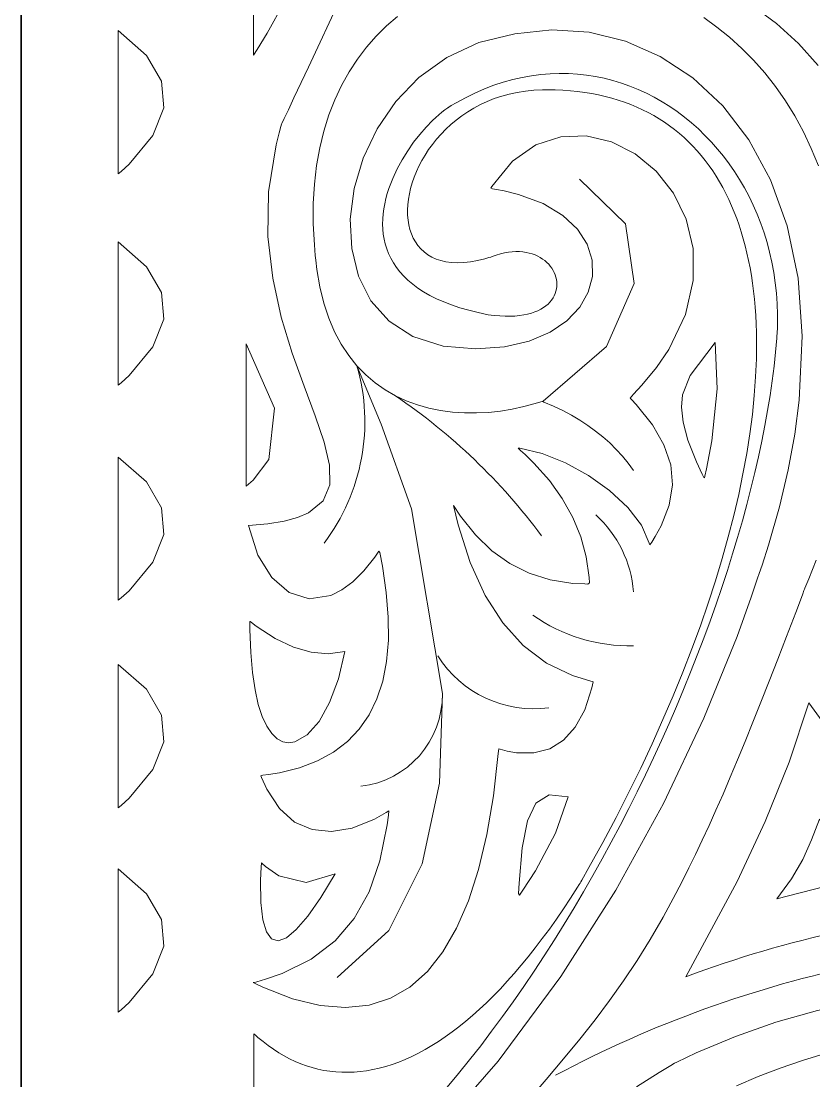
# Model space of a CAD drawing. Header units: inches. Extents: x 249 to 1192, y -18 to 440.
# Drawn here: x 613.9082 to 614.2518, y 260.804 to 261.2632 of the extents above; entities that cross this region are included whole.
import ezdxf

# ---------------------------------------------------------------- set-up
doc = ezdxf.new("R2010")
doc.units = ezdxf.units.IN
doc.header["$MEASUREMENT"] = 0
doc.layers.add('KACA', color=141, linetype='Continuous', lineweight=30)
doc.layers.add('KOLOM', color=5, linetype='Continuous')

# ---------------------------------------------------------------- blocks, each defined once
blk = doc.blocks.new('GORGA')
blk.add_lwpolyline([(366.59218, 151.19092), (367.59218, 151.19092), (367.59218, 149.19092), (366.59218, 149.19092)], close=True)
blk.add_lwpolyline([(366.59218, 151.19092), (367.59218, 151.19092), (367.59218, 149.19092), (366.59218, 149.19092)], close=True)
at = {"lineweight": 9}
for points in [[(367.32551, 149.85438), (367.31565, 149.86066), (367.31059, 149.86373), (367.30896, 149.86465), (367.30793, 149.86517), (367.29964, 149.86914), (367.28262, 149.87631), (367.26507, 149.88245), (367.24707, 149.88755), (367.22868, 149.8916), (367.20998, 149.8946), (367.19102, 149.89655), (367.17188, 149.89743), (367.15264, 149.89725), (367.13335, 149.89599), (367.11408, 149.89365), (367.09491, 149.89023), (367.07591, 149.88572), (367.05714, 149.88011), (367.03867, 149.87339), (367.02057, 149.86557), (367.00291, 149.85664)], [(367.32551, 149.85438), (367.31565, 149.86066), (367.31059, 149.86373), (367.30896, 149.86465), (367.30793, 149.86517), (367.29964, 149.86914), (367.28262, 149.87631), (367.26507, 149.88245), (367.24707, 149.88755), (367.22868, 149.8916), (367.20998, 149.8946), (367.19102, 149.89655), (367.17188, 149.89743), (367.15264, 149.89725), (367.13335, 149.89599), (367.11408, 149.89365), (367.09491, 149.89023), (367.07591, 149.88572), (367.05714, 149.88011), (367.03867, 149.87339), (367.02057, 149.86557), (367.00291, 149.85664)], [(367.24673, 150.29707), (367.25523, 150.30663), (367.26474, 150.31522), (367.27526, 150.32285)], [(367.45358, 150.32649), (367.46769, 150.29638), (367.47394, 150.28305), (367.47637, 150.27786), (367.47815, 150.27406), (367.47915, 150.27193), (367.47931, 150.27158), (367.47962, 150.27056), (367.48038, 150.2679), (367.48173, 150.26263), (367.48497, 150.24224), (367.48522, 150.22297), (367.48316, 150.20487), (367.47942, 150.188), (367.47467, 150.1724), (367.46955, 150.15813), (367.46472, 150.14524), (367.46082, 150.13377), (367.45852, 150.12377), (367.45846, 150.1153), (367.46129, 150.10841), (367.46766, 150.10314), (367.47239, 150.10113), (367.47824, 150.09955), (367.48531, 150.0984), (367.49367, 150.09768), (367.48958, 150.08488), (367.48356, 150.07509), (367.47602, 150.06867), (367.46737, 150.06598), (367.45803, 150.0674), (367.45322, 150.06977), (367.44839, 150.0733), (367.4436, 150.07804), (367.43888, 150.08404), (367.43772, 150.08574), (367.43715, 150.08662), (367.43673, 150.08602), (367.43559, 150.08005), (367.43391, 150.06863), (367.43305, 150.05795), (367.43302, 150.04799), (367.43383, 150.03877), (367.43549, 150.0303), (367.43801, 150.02259), (367.44138, 150.01565), (367.44563, 150.00948), (367.45077, 150.0041), (367.45679, 149.99951), (367.46371, 149.99572), (367.47154, 149.99273), (367.48028, 149.99057), (367.485, 149.9898), (367.48744, 149.98949), (367.48832, 149.98922), (367.48806, 149.98853), (367.48575, 149.98338), (367.48025, 149.97501), (367.47365, 149.9692), (367.4661, 149.96589), (367.45772, 149.96504), (367.44865, 149.96658), (367.43902, 149.97047), (367.43403, 149.97329), (367.43277, 149.97408), (367.43293, 149.97213), (367.43351, 149.96792), (367.4367, 149.95238), (367.4414, 149.9389), (367.4478, 149.92736), (367.45609, 149.9177), (367.46644, 149.9098), (367.47906, 149.90358), (367.48627, 149.90108), (367.49011, 149.89997), (367.4911, 149.8997), (367.49159, 149.89958), (367.4908, 149.89917), (367.48743, 149.8976), (367.47456, 149.89261), (367.4626, 149.88968), (367.45155, 149.88877), (367.4414, 149.88983), (367.43212, 149.89282), (367.4237, 149.89769), (367.41612, 149.9044), (367.40937, 149.91289), (367.40344, 149.92313), (367.39829, 149.93506), (367.39393, 149.94864), (367.39033, 149.96383), (367.38748, 149.98057), (367.38537, 149.99883), (367.38512, 150.00096), (367.38459, 150.0008), (367.38355, 150.00049), (367.38148, 149.99995), (367.37747, 149.99923), (367.36992, 149.99917), (367.3631, 150.00098), (367.3571, 150.00468), (367.35201, 150.01029), (367.34791, 150.01782), (367.34488, 150.0273), (367.34431, 150.02997), (367.3472, 150.03085), (367.35328, 150.03271), (367.36454, 150.03809), (367.3746, 150.04567), (367.38346, 150.05545), (367.3911, 150.06742), (367.39755, 150.0816), (367.40279, 150.09797), (367.40475, 150.10639), (367.40177, 150.10179), (367.39532, 150.0936), (367.3882, 150.08673), (367.38041, 150.0812), (367.37195, 150.07701), (367.36282, 150.07414), (367.35301, 150.07262), (367.34786, 150.07235), (367.34654, 150.07234), (367.34588, 150.07289), (367.34602, 150.07517), (367.34729, 150.08413), (367.34964, 150.09281), (367.35308, 150.10122), (367.35762, 150.10934), (367.36324, 150.11719), (367.36996, 150.12476), (367.37372, 150.12845), (367.37571, 150.13026), (367.37673, 150.13116), (367.37604, 150.13124), (367.3664, 150.12894), (367.35629, 150.12489), (367.34633, 150.11941), (367.33711, 150.11285), (367.32924, 150.10554), (367.32332, 150.09784), (367.31995, 150.09007), (367.31968, 150.08933), (367.31887, 150.09051), (367.31737, 150.09287), (367.31478, 150.09752), (367.31124, 150.10655), (367.30988, 150.11535), (367.31066, 150.124), (367.31356, 150.1326), (367.31855, 150.14126), (367.3256, 150.15007), (367.32769, 150.15231), (367.32823, 150.15288), (367.32675, 150.15456), (367.32311, 150.15844), (367.31673, 150.1662), (367.31149, 150.17394), (367.30422, 150.18919), (367.30084, 150.20389), (367.30088, 150.21775), (367.30389, 150.23046), (367.3094, 150.24174), (367.31696, 150.25128), (367.32609, 150.25879), (367.33633, 150.26398), (367.34724, 150.26654), (367.35833, 150.26619), (367.36915, 150.26262), (367.37924, 150.25553), (367.38813, 150.24464), (367.38864, 150.24383), (367.38794, 150.24361), (367.38622, 150.24334), (367.38289, 150.24272), (367.37666, 150.2412), (367.36593, 150.23719), (367.35742, 150.23209), (367.35109, 150.22614), (367.34688, 150.21958), (367.34473, 150.21267), (367.34459, 150.20566), (367.3464, 150.19878), (367.3501, 150.19228), (367.35564, 150.18643), (367.36296, 150.18145), (367.37201, 150.1776), (367.38272, 150.17513), (367.39505, 150.17428), (367.40933, 150.17545), (367.42235, 150.17953), (367.43275, 150.18623), (367.4406, 150.19512), (367.44597, 150.20576), (367.44892, 150.2177), (367.44953, 150.2305), (367.44785, 150.24371), (367.44397, 150.2569), (367.43795, 150.26962), (367.42985, 150.28144), (367.41975, 150.29189), (367.40771, 150.30056), (367.39381, 150.30698), (367.37815, 150.31079), (367.3621, 150.31253), (367.34604, 150.31145), (367.3303, 150.30759), (367.31519, 150.30098), (367.30102, 150.29164), (367.28811, 150.27959), (367.27678, 150.26487), (367.26735, 150.2475), (367.26012, 150.22751), (367.25543, 150.20492), (367.25359, 150.17976), (367.2549, 150.15205), (367.25685, 150.13725), (367.2597, 150.12182), (367.2635, 150.10577), (367.2683, 150.0891), (367.27107, 150.08054), (367.27231, 150.07688), (367.27298, 150.07485), (367.27576, 150.06659), (367.28187, 150.04962), (367.29631, 150.01415), (367.3138, 149.97725), (367.33442, 149.93969), (367.35828, 149.90221), (367.38547, 149.86557), (367.41608, 149.8305)], [(367.24673, 150.29707), (367.25523, 150.30663), (367.26474, 150.31522), (367.27526, 150.32285)], [(367.45358, 150.32649), (367.46769, 150.29638), (367.47394, 150.28305), (367.47637, 150.27786), (367.47815, 150.27406), (367.47915, 150.27193), (367.47931, 150.27158), (367.47962, 150.27056), (367.48038, 150.2679), (367.48173, 150.26263), (367.48497, 150.24224), (367.48522, 150.22297), (367.48316, 150.20487), (367.47942, 150.188), (367.47467, 150.1724), (367.46955, 150.15813), (367.46472, 150.14524), (367.46082, 150.13377), (367.45852, 150.12377), (367.45846, 150.1153), (367.46129, 150.10841), (367.46766, 150.10314), (367.47239, 150.10113), (367.47824, 150.09955), (367.48531, 150.0984), (367.49367, 150.09768), (367.48958, 150.08488), (367.48356, 150.07509), (367.47602, 150.06867), (367.46737, 150.06598), (367.45803, 150.0674), (367.45322, 150.06977), (367.44839, 150.0733), (367.4436, 150.07804), (367.43888, 150.08404), (367.43772, 150.08574), (367.43715, 150.08662), (367.43673, 150.08602), (367.43559, 150.08005), (367.43391, 150.06863), (367.43305, 150.05795), (367.43302, 150.04799), (367.43383, 150.03877), (367.43549, 150.0303), (367.43801, 150.02259), (367.44138, 150.01565), (367.44563, 150.00948), (367.45077, 150.0041), (367.45679, 149.99951), (367.46371, 149.99572), (367.47154, 149.99273), (367.48028, 149.99057), (367.485, 149.9898), (367.48744, 149.98949), (367.48832, 149.98922), (367.48806, 149.98853), (367.48575, 149.98338), (367.48025, 149.97501), (367.47365, 149.9692), (367.4661, 149.96589), (367.45772, 149.96504), (367.44865, 149.96658), (367.43902, 149.97047), (367.43403, 149.97329), (367.43277, 149.97408), (367.43293, 149.97213), (367.43351, 149.96792), (367.4367, 149.95238), (367.4414, 149.9389), (367.4478, 149.92736), (367.45609, 149.9177), (367.46644, 149.9098), (367.47906, 149.90358), (367.48627, 149.90108), (367.49011, 149.89997), (367.4911, 149.8997), (367.49159, 149.89958), (367.4908, 149.89917), (367.48743, 149.8976), (367.47456, 149.89261), (367.4626, 149.88968), (367.45155, 149.88877), (367.4414, 149.88983), (367.43212, 149.89282), (367.4237, 149.89769), (367.41612, 149.9044), (367.40937, 149.91289), (367.40344, 149.92313), (367.39829, 149.93506), (367.39393, 149.94864), (367.39033, 149.96383), (367.38748, 149.98057), (367.38537, 149.99883), (367.38512, 150.00096), (367.38459, 150.0008), (367.38355, 150.00049), (367.38148, 149.99995), (367.37747, 149.99923), (367.36992, 149.99917), (367.3631, 150.00098), (367.3571, 150.00468), (367.35201, 150.01029), (367.34791, 150.01782), (367.34488, 150.0273), (367.34431, 150.02997), (367.3472, 150.03085), (367.35328, 150.03271), (367.36454, 150.03809), (367.3746, 150.04567), (367.38346, 150.05545), (367.3911, 150.06742), (367.39755, 150.0816), (367.40279, 150.09797), (367.40475, 150.10639), (367.40177, 150.10179), (367.39532, 150.0936), (367.3882, 150.08673), (367.38041, 150.0812), (367.37195, 150.07701), (367.36282, 150.07414), (367.35301, 150.07262), (367.34786, 150.07235), (367.34654, 150.07234), (367.34588, 150.07289), (367.34602, 150.07517), (367.34729, 150.08413), (367.34964, 150.09281), (367.35308, 150.10122), (367.35762, 150.10934), (367.36324, 150.11719), (367.36996, 150.12476), (367.37372, 150.12845), (367.37571, 150.13026), (367.37673, 150.13116), (367.37604, 150.13124), (367.3664, 150.12894), (367.35629, 150.12489), (367.34633, 150.11941), (367.33711, 150.11285), (367.32924, 150.10554), (367.32332, 150.09784), (367.31995, 150.09007), (367.31968, 150.08933), (367.31887, 150.09051), (367.31737, 150.09287), (367.31478, 150.09752), (367.31124, 150.10655), (367.30988, 150.11535), (367.31066, 150.124), (367.31356, 150.1326), (367.31855, 150.14126), (367.3256, 150.15007), (367.32769, 150.15231), (367.32823, 150.15288), (367.32675, 150.15456), (367.32311, 150.15844), (367.31673, 150.1662), (367.31149, 150.17394), (367.30422, 150.18919), (367.30084, 150.20389), (367.30088, 150.21775), (367.30389, 150.23046), (367.3094, 150.24174), (367.31696, 150.25128), (367.32609, 150.25879), (367.33633, 150.26398), (367.34724, 150.26654), (367.35833, 150.26619), (367.36915, 150.26262), (367.37924, 150.25553), (367.38813, 150.24464), (367.38864, 150.24383), (367.38794, 150.24361), (367.38622, 150.24334), (367.38289, 150.24272), (367.37666, 150.2412), (367.36593, 150.23719), (367.35742, 150.23209), (367.35109, 150.22614), (367.34688, 150.21958), (367.34473, 150.21267), (367.34459, 150.20566), (367.3464, 150.19878), (367.3501, 150.19228), (367.35564, 150.18643), (367.36296, 150.18145), (367.37201, 150.1776), (367.38272, 150.17513), (367.39505, 150.17428), (367.40933, 150.17545), (367.42235, 150.17953), (367.43275, 150.18623), (367.4406, 150.19512), (367.44597, 150.20576), (367.44892, 150.2177), (367.44953, 150.2305), (367.44785, 150.24371), (367.44397, 150.2569), (367.43795, 150.26962), (367.42985, 150.28144), (367.41975, 150.29189), (367.40771, 150.30056), (367.39381, 150.30698), (367.37815, 150.31079), (367.3621, 150.31253), (367.34604, 150.31145), (367.3303, 150.30759), (367.31519, 150.30098), (367.30102, 150.29164), (367.28811, 150.27959), (367.27678, 150.26487), (367.26735, 150.2475), (367.26012, 150.22751), (367.25543, 150.20492), (367.25359, 150.17976), (367.2549, 150.15205), (367.25685, 150.13725), (367.2597, 150.12182), (367.2635, 150.10577), (367.2683, 150.0891), (367.27107, 150.08054), (367.27231, 150.07688), (367.27298, 150.07485), (367.27576, 150.06659), (367.28187, 150.04962), (367.29631, 150.01415), (367.3138, 149.97725), (367.33442, 149.93969), (367.35828, 149.90221), (367.38547, 149.86557), (367.41608, 149.8305)], [(367.32681, 150.1216), (367.32913, 150.12475), (367.33161, 150.12777), (367.33425, 150.13068), (367.33707, 150.13345), (367.34005, 150.1361), (367.3432, 150.13863), (367.34651, 150.14103), (367.34999, 150.1433), (367.35364, 150.14545), (367.35745, 150.14747), (367.36143, 150.14937), (367.36558, 150.15114), (367.36611, 150.15136), (367.36638, 150.15146), (367.36696, 150.15128), (367.36937, 150.15053), (367.3743, 150.1492), (367.37933, 150.14812), (367.38445, 150.14729), (367.38962, 150.14673), (367.39483, 150.14645), (367.40004, 150.14648), (367.40523, 150.14683), (367.41037, 150.14752), (367.41544, 150.14855), (367.42041, 150.14995), (367.42525, 150.15173), (367.42994, 150.15392), (367.43445, 150.15651), (367.43876, 150.15953), (367.44284, 150.163), (367.44666, 150.16693), (367.4502, 150.17134), (367.45343, 150.17624), (367.45632, 150.18165), (367.45885, 150.18758), (367.461, 150.19405), (367.46273, 150.20108), (367.46402, 150.20868), (367.4645, 150.2127), (367.46469, 150.21476), (367.4651, 150.21934), (367.46558, 150.22846), (367.46558, 150.23722), (367.46509, 150.24562), (367.46416, 150.25366), (367.46279, 150.26133), (367.461, 150.26865), (367.45881, 150.2756), (367.45623, 150.28219), (367.4533, 150.28843), (367.45001, 150.2943), (367.4464, 150.29981), (367.44248, 150.30496), (367.43827, 150.30976), (367.43378, 150.31419), (367.42903, 150.31827)], [(367.29629, 150.31779), (367.29062, 150.3137), (367.28513, 150.30926), (367.27984, 150.30447), (367.27475, 150.29932), (367.26989, 150.29383), (367.26529, 150.28798), (367.26094, 150.28179), (367.25689, 150.27525), (367.25313, 150.26835), (367.24969, 150.26111), (367.2466, 150.25352)], [(367.24753, 150.08269), (367.25074, 150.07456), (367.25247, 150.0705), (367.25262, 150.07014), (367.25288, 150.06946), (367.25339, 150.06808), (367.25442, 150.06536), (367.25645, 150.06), (367.26041, 150.04963), (367.26423, 150.0397), (367.26793, 150.03021), (367.27152, 150.02112), (367.27499, 150.01243), (367.27837, 150.00412), (367.28165, 149.99618), (367.28485, 149.98857), (367.28797, 149.9813), (367.29102, 149.97434), (367.29402, 149.96767), (367.29696, 149.96129), (367.29986, 149.95516), (367.30272, 149.94928), (367.30555, 149.94364), (367.30836, 149.9382), (367.31395, 149.9279), (367.31956, 149.91824), (367.32525, 149.90911), (367.33108, 149.90035), (367.33712, 149.89185), (367.34342, 149.88346), (367.35006, 149.87506), (367.3571, 149.86651), (367.36461, 149.85767), (367.37263, 149.84842)], [(367.32681, 150.1216), (367.32913, 150.12475), (367.33161, 150.12777), (367.33425, 150.13068), (367.33707, 150.13345), (367.34005, 150.1361), (367.3432, 150.13863), (367.34651, 150.14103), (367.34999, 150.1433), (367.35364, 150.14545), (367.35745, 150.14747), (367.36143, 150.14937), (367.36558, 150.15114), (367.36611, 150.15136), (367.36638, 150.15146), (367.36696, 150.15128), (367.36937, 150.15053), (367.3743, 150.1492), (367.37933, 150.14812), (367.38445, 150.14729), (367.38962, 150.14673), (367.39483, 150.14645), (367.40004, 150.14648), (367.40523, 150.14683), (367.41037, 150.14752), (367.41544, 150.14855), (367.42041, 150.14995), (367.42525, 150.15173), (367.42994, 150.15392), (367.43445, 150.15651), (367.43876, 150.15953), (367.44284, 150.163), (367.44666, 150.16693), (367.4502, 150.17134), (367.45343, 150.17624), (367.45632, 150.18165), (367.45885, 150.18758), (367.461, 150.19405), (367.46273, 150.20108), (367.46402, 150.20868), (367.4645, 150.2127), (367.46469, 150.21476), (367.4651, 150.21934), (367.46558, 150.22846), (367.46558, 150.23722), (367.46509, 150.24562), (367.46416, 150.25366), (367.46279, 150.26133), (367.461, 150.26865), (367.45881, 150.2756), (367.45623, 150.28219), (367.4533, 150.28843), (367.45001, 150.2943), (367.4464, 150.29981), (367.44248, 150.30496), (367.43827, 150.30976), (367.43378, 150.31419), (367.42903, 150.31827)], [(367.29629, 150.31779), (367.29062, 150.3137), (367.28513, 150.30926), (367.27984, 150.30447), (367.27475, 150.29932), (367.26989, 150.29383), (367.26529, 150.28798), (367.26094, 150.28179), (367.25689, 150.27525), (367.25313, 150.26835), (367.24969, 150.26111), (367.2466, 150.25352)], [(367.24753, 150.08269), (367.25074, 150.07456), (367.25247, 150.0705), (367.25262, 150.07014), (367.25288, 150.06946), (367.25339, 150.06808), (367.25442, 150.06536), (367.25645, 150.06), (367.26041, 150.04963), (367.26423, 150.0397), (367.26793, 150.03021), (367.27152, 150.02112), (367.27499, 150.01243), (367.27837, 150.00412), (367.28165, 149.99618), (367.28485, 149.98857), (367.28797, 149.9813), (367.29102, 149.97434), (367.29402, 149.96767), (367.29696, 149.96129), (367.29986, 149.95516), (367.30272, 149.94928), (367.30555, 149.94364), (367.30836, 149.9382), (367.31395, 149.9279), (367.31956, 149.91824), (367.32525, 149.90911), (367.33108, 149.90035), (367.33712, 149.89185), (367.34342, 149.88346), (367.35006, 149.87506), (367.3571, 149.86651), (367.36461, 149.85767), (367.37263, 149.84842)], [(367.49129, 149.85293), (367.49129, 149.85741), (367.49129, 149.86185), (367.49129, 149.86606), (367.49129, 149.86802), (367.49129, 149.86986), (367.49129, 149.87155), (367.49129, 149.87308), (367.49129, 149.87441), (367.49129, 149.87552), (367.49129, 149.8764), (367.49129, 149.87702), (367.49129, 149.87736), (367.49129, 149.87741), (367.49129, 149.87741), (367.49129, 149.87741), (367.49118, 149.87731), (367.49064, 149.87682), (367.48956, 149.87586), (367.48736, 149.87402), (367.48512, 149.87229), (367.48285, 149.87069), (367.48055, 149.8692), (367.47821, 149.86782), (367.47585, 149.86657), (367.47345, 149.86543), (367.47102, 149.86442), (367.46856, 149.86352), (367.46607, 149.86275), (367.46355, 149.8621), (367.461, 149.86158), (367.45843, 149.86118), (367.45583, 149.8609), (367.45321, 149.86075), (367.45056, 149.86072), (367.44789, 149.86083), (367.44519, 149.86106), (367.44247, 149.86142), (367.43973, 149.86191), (367.43697, 149.86253), (367.43418, 149.86328), (367.43138, 149.86417), (367.42856, 149.86518), (367.42572, 149.86633), (367.42287, 149.86762), (367.41999, 149.86904), (367.41711, 149.8706), (367.4142, 149.87229), (367.41128, 149.87412), (367.40835, 149.87609), (367.40541, 149.8782), (367.40245, 149.88045), (367.39948, 149.88284), (367.3965, 149.88537), (367.39351, 149.88805), (367.39052, 149.89087), (367.38751, 149.89383), (367.38449, 149.89694), (367.38147, 149.90019), (367.37845, 149.90359), (367.37541, 149.90713), (367.37237, 149.91083), (367.36933, 149.91467), (367.36629, 149.91866), (367.36324, 149.92281), (367.36019, 149.9271), (367.35714, 149.93155), (367.35409, 149.93615), (367.35104, 149.9409), (367.35028, 149.94211), (367.34989, 149.94272), (367.34978, 149.94291), (367.34958, 149.94326), (367.34919, 149.94394), (367.34609, 149.94943), (367.34009, 149.96033), (367.33435, 149.97116), (367.32887, 149.9819), (367.32365, 149.99255), (367.31869, 150.0031), (367.31399, 150.01355), (367.30955, 150.02389), (367.30536, 150.03411), (367.30143, 150.04422), (367.29777, 150.0542), (367.29436, 150.06404), (367.2912, 150.07375), (367.28831, 150.08332), (367.28567, 150.09275), (367.28329, 150.10201), (367.28117, 150.11112), (367.27931, 150.12007), (367.2777, 150.12884), (367.27635, 150.13744), (367.27525, 150.14586), (367.27441, 150.15409), (367.27383, 150.16213), (367.2735, 150.16997), (367.27343, 150.17382), (367.27343, 150.17761), (367.27349, 150.18135), (367.27361, 150.18504), (367.2738, 150.18867), (367.27405, 150.19225), (367.27436, 150.19578), (367.27474, 150.19924), (367.27519, 150.20266), (367.27569, 150.20601), (367.27626, 150.20931), (367.2769, 150.21255), (367.27759, 150.21573), (367.27835, 150.21885), (367.27918, 150.22191), (367.28007, 150.2249), (367.28102, 150.22784), (367.28203, 150.23071), (367.28311, 150.23352), (367.28425, 150.23627), (367.28546, 150.23895), (367.28673, 150.24156), (367.28806, 150.24411), (367.28945, 150.24659), (367.29091, 150.24901), (367.29243, 150.25135), (367.29402, 150.25363), (367.29567, 150.25584), (367.29738, 150.25798), (367.29916, 150.26004), (367.30099, 150.26204), (367.3029, 150.26396), (367.30486, 150.26581), (367.30689, 150.26758), (367.30898, 150.26928), (367.31113, 150.2709), (367.31335, 150.27245), (367.31563, 150.27393), (367.31797, 150.27532), (367.32038, 150.27664), (367.32285, 150.27788), (367.32538, 150.27903), (367.32797, 150.28011), (367.33063, 150.28111), (367.33335, 150.28203), (367.33614, 150.28286), (367.33898, 150.28361), (367.34189, 150.28428), (367.34486, 150.28486), (367.3479, 150.28536), (367.35099, 150.28577), (367.35415, 150.2861), (367.35738, 150.28634), (367.36066, 150.28649), (367.36401, 150.28655), (367.36443, 150.28655), (367.36478, 150.28655), (367.36527, 150.28655), (367.36623, 150.28653), (367.37, 150.28635), (367.37365, 150.28597), (367.37719, 150.2854), (367.38061, 150.28466), (367.38391, 150.28374), (367.3871, 150.28267), (367.39016, 150.28145), (367.39311, 150.28008), (367.39593, 150.27858), (367.39862, 150.27695), (367.40119, 150.27521), (367.40364, 150.27337), (367.40596, 150.27143), (367.40814, 150.26939), (367.4102, 150.26728), (367.41213, 150.2651), (367.41392, 150.26286), (367.41559, 150.26057), (367.41711, 150.25823), (367.4185, 150.25586), (367.41976, 150.25346), (367.42087, 150.25105), (367.42185, 150.24863), (367.42269, 150.24621), (367.42338, 150.2438), (367.42393, 150.24141), (367.42434, 150.23905), (367.4246, 150.23673), (367.42472, 150.23445), (367.42468, 150.23223), (367.4245, 150.23007), (367.42417, 150.22799), (367.42369, 150.22599), (367.42305, 150.22408), (367.42227, 150.22227), (367.42132, 150.22058), (367.42022, 150.219), (367.41897, 150.21754), (367.41755, 150.21623), (367.41598, 150.21505), (367.41424, 150.21404), (367.41234, 150.21318), (367.41028, 150.2125), (367.40806, 150.212), (367.40567, 150.21169), (367.40311, 150.21158), (367.40038, 150.21168), (367.39749, 150.21199), (367.39443, 150.21254), (367.39119, 150.21331), (367.38951, 150.21379), (367.38865, 150.21405), (367.38834, 150.21416), (367.3881, 150.21426), (367.38624, 150.21491), (367.38443, 150.21544), (367.38268, 150.21586), (367.38097, 150.21615), (367.37932, 150.21634), (367.37773, 150.21642), (367.37619, 150.2164), (367.37471, 150.21628), (367.3733, 150.21607), (367.37194, 150.21578), (367.37065, 150.2154), (367.36943, 150.21495), (367.36827, 150.21443), (367.36718, 150.21384), (367.36616, 150.21318), (367.36521, 150.21247), (367.36434, 150.21171), (367.36354, 150.2109), (367.36282, 150.21005), (367.36218, 150.20915), (367.36161, 150.20823), (367.36113, 150.20728), (367.36073, 150.2063), (367.36042, 150.2053), (367.36019, 150.2043), (367.36005, 150.20328), (367.36, 150.20225), (367.36004, 150.20123), (367.36017, 150.20022), (367.3604, 150.19921), (367.36072, 150.19822), (367.36114, 150.19725), (367.36166, 150.19631), (367.36228, 150.19539), (367.363, 150.19451), (367.36382, 150.19367), (367.36476, 150.19287), (367.36579, 150.19212), (367.36694, 150.19142), (367.3682, 150.19079), (367.36957, 150.19022), (367.37105, 150.18971), (367.37265, 150.18928), (367.37436, 150.18893), (367.37619, 150.18866), (367.37814, 150.18847), (367.38022, 150.18838), (367.38241, 150.18839), (367.38473, 150.1885), (367.38718, 150.18872), (367.38975, 150.18904), (367.3941, 150.18995), (367.3982, 150.19097), (367.40205, 150.19208), (367.40565, 150.19328), (367.40901, 150.19457), (367.41214, 150.19595), (367.41505, 150.19741), (367.41773, 150.19894), (367.4202, 150.20055), (367.42247, 150.20222), (367.42452, 150.20396), (367.42639, 150.20576), (367.42806, 150.20762), (367.42954, 150.20953), (367.43084, 150.21148), (367.43197, 150.21348), (367.43294, 150.21552), (367.43374, 150.21759), (367.43438, 150.2197), (367.43487, 150.22183), (367.43522, 150.22399), (367.43543, 150.22616), (367.43551, 150.22835), (367.43546, 150.23054), (367.43528, 150.23275), (367.43499, 150.23496), (367.4346, 150.23716), (367.43409, 150.23936), (367.43349, 150.24155), (367.4328, 150.24372), (367.43202, 150.24588), (367.43116, 150.24801), (367.42922, 150.25219), (367.42703, 150.25623), (367.42463, 150.2601), (367.42207, 150.26376), (367.4194, 150.26718), (367.41666, 150.27033), (367.4139, 150.27318), (367.41252, 150.27447), (367.41116, 150.27568), (367.40982, 150.2768), (367.4085, 150.27781), (367.40722, 150.27873), (367.40706, 150.27884), (367.40698, 150.27889), (367.40676, 150.27903), (367.40574, 150.27965), (367.4037, 150.28085), (367.39962, 150.28309), (367.39552, 150.2851), (367.39142, 150.28689), (367.38732, 150.28846), (367.38323, 150.28981), (367.37914, 150.29096), (367.37506, 150.29189), (367.37099, 150.29262), (367.36694, 150.29315), (367.36292, 150.29348), (367.35892, 150.29361), (367.35495, 150.29356), (367.35101, 150.29331), (367.34711, 150.29289), (367.34326, 150.29228), (367.33945, 150.29149), (367.33568, 150.29053), (367.33197, 150.28941), (367.32832, 150.28811), (367.32473, 150.28665), (367.3212, 150.28504), (367.31775, 150.28326), (367.31436, 150.28134), (367.31105, 150.27926), (367.30782, 150.27704), (367.30467, 150.27468), (367.30161, 150.27217), (367.29865, 150.26954), (367.29578, 150.26677), (367.293, 150.26387), (367.29033, 150.26085), (367.28777, 150.25771), (367.28532, 150.25445), (367.28299, 150.25107), (367.28077, 150.24758), (367.27867, 150.24399), (367.2767, 150.24029), (367.27487, 150.2365), (367.27316, 150.2326), (367.27159, 150.22861), (367.27017, 150.22454), (367.26889, 150.22037), (367.26776, 150.21613), (367.26678, 150.2118), (367.26596, 150.2074), (367.26531, 150.20292), (367.26481, 150.19838), (367.26449, 150.19377), (367.26434, 150.1891), (367.26436, 150.18437), (367.2644, 150.18318), (367.26442, 150.18258), (367.26446, 150.18187), (367.26467, 150.1789), (367.26519, 150.17286), (367.26585, 150.1667), (367.26664, 150.16042), (367.26757, 150.15403), (367.26863, 150.14754), (367.26982, 150.14096), (367.27114, 150.13428), (367.27258, 150.12751), (367.27415, 150.12066), (367.27585, 150.11373), (367.27766, 150.10674), (367.27959, 150.09968), (367.28164, 150.09255), (367.28381, 150.08538), (367.28609, 150.07815), (367.28848, 150.07089), (367.29098, 150.06358), (367.29358, 150.05625), (367.2963, 150.04888), (367.29911, 150.0415), (367.30203, 150.0341), (367.30505, 150.02669), (367.30817, 150.01927), (367.31138, 150.01186), (367.31469, 150.00445), (367.31809, 149.99705), (367.32158, 149.98967), (367.32516, 149.98232), (367.32883, 149.97499), (367.33258, 149.9677), (367.33642, 149.96045), (367.34034, 149.95324), (367.34433, 149.94608), (367.34841, 149.93898), (367.35256, 149.93194), (367.35678, 149.92497), (367.36107, 149.91807), (367.36544, 149.91125), (367.36987, 149.90451), (367.37437, 149.89786), (367.37894, 149.89131), (367.38356, 149.88485), (367.38825, 149.87851), (367.393, 149.87227), (367.3978, 149.86615), (367.40266, 149.86015), (367.40757, 149.85428)], [(367.49129, 149.85293), (367.49129, 149.85741), (367.49129, 149.86185), (367.49129, 149.86606), (367.49129, 149.86802), (367.49129, 149.86986), (367.49129, 149.87155), (367.49129, 149.87308), (367.49129, 149.87441), (367.49129, 149.87552), (367.49129, 149.8764), (367.49129, 149.87702), (367.49129, 149.87736), (367.49129, 149.87741), (367.49129, 149.87741), (367.49129, 149.87741), (367.49118, 149.87731), (367.49064, 149.87682), (367.48956, 149.87586), (367.48736, 149.87402), (367.48512, 149.87229), (367.48285, 149.87069), (367.48055, 149.8692), (367.47821, 149.86782), (367.47585, 149.86657), (367.47345, 149.86543), (367.47102, 149.86442), (367.46856, 149.86352), (367.46607, 149.86275), (367.46355, 149.8621), (367.461, 149.86158), (367.45843, 149.86118), (367.45583, 149.8609), (367.45321, 149.86075), (367.45056, 149.86072), (367.44789, 149.86083), (367.44519, 149.86106), (367.44247, 149.86142), (367.43973, 149.86191), (367.43697, 149.86253), (367.43418, 149.86328), (367.43138, 149.86417), (367.42856, 149.86518), (367.42572, 149.86633), (367.42287, 149.86762), (367.41999, 149.86904), (367.41711, 149.8706), (367.4142, 149.87229), (367.41128, 149.87412), (367.40835, 149.87609), (367.40541, 149.8782), (367.40245, 149.88045), (367.39948, 149.88284), (367.3965, 149.88537), (367.39351, 149.88805), (367.39052, 149.89087), (367.38751, 149.89383), (367.38449, 149.89694), (367.38147, 149.90019), (367.37845, 149.90359), (367.37541, 149.90713), (367.37237, 149.91083), (367.36933, 149.91467), (367.36629, 149.91866), (367.36324, 149.92281), (367.36019, 149.9271), (367.35714, 149.93155), (367.35409, 149.93615), (367.35104, 149.9409), (367.35028, 149.94211), (367.34989, 149.94272), (367.34978, 149.94291), (367.34958, 149.94326), (367.34919, 149.94394), (367.34609, 149.94943), (367.34009, 149.96033), (367.33435, 149.97116), (367.32887, 149.9819), (367.32365, 149.99255), (367.31869, 150.0031), (367.31399, 150.01355), (367.30955, 150.02389), (367.30536, 150.03411), (367.30143, 150.04422), (367.29777, 150.0542), (367.29436, 150.06404), (367.2912, 150.07375), (367.28831, 150.08332), (367.28567, 150.09275), (367.28329, 150.10201), (367.28117, 150.11112), (367.27931, 150.12007), (367.2777, 150.12884), (367.27635, 150.13744), (367.27525, 150.14586), (367.27441, 150.15409), (367.27383, 150.16213), (367.2735, 150.16997), (367.27343, 150.17382), (367.27343, 150.17761), (367.27349, 150.18135), (367.27361, 150.18504), (367.2738, 150.18867), (367.27405, 150.19225), (367.27436, 150.19578), (367.27474, 150.19924), (367.27519, 150.20266), (367.27569, 150.20601), (367.27626, 150.20931), (367.2769, 150.21255), (367.27759, 150.21573), (367.27835, 150.21885), (367.27918, 150.22191), (367.28007, 150.2249), (367.28102, 150.22784), (367.28203, 150.23071), (367.28311, 150.23352), (367.28425, 150.23627), (367.28546, 150.23895), (367.28673, 150.24156), (367.28806, 150.24411), (367.28945, 150.24659), (367.29091, 150.24901), (367.29243, 150.25135), (367.29402, 150.25363), (367.29567, 150.25584), (367.29738, 150.25798), (367.29916, 150.26004), (367.30099, 150.26204), (367.3029, 150.26396), (367.30486, 150.26581), (367.30689, 150.26758), (367.30898, 150.26928), (367.31113, 150.2709), (367.31335, 150.27245), (367.31563, 150.27393), (367.31797, 150.27532), (367.32038, 150.27664), (367.32285, 150.27788), (367.32538, 150.27903), (367.32797, 150.28011), (367.33063, 150.28111), (367.33335, 150.28203), (367.33614, 150.28286), (367.33898, 150.28361), (367.34189, 150.28428), (367.34486, 150.28486), (367.3479, 150.28536), (367.35099, 150.28577), (367.35415, 150.2861), (367.35738, 150.28634), (367.36066, 150.28649), (367.36401, 150.28655), (367.36443, 150.28655), (367.36478, 150.28655), (367.36527, 150.28655), (367.36623, 150.28653), (367.37, 150.28635), (367.37365, 150.28597), (367.37719, 150.2854), (367.38061, 150.28466), (367.38391, 150.28374), (367.3871, 150.28267), (367.39016, 150.28145), (367.39311, 150.28008), (367.39593, 150.27858), (367.39862, 150.27695), (367.40119, 150.27521), (367.40364, 150.27337), (367.40596, 150.27143), (367.40814, 150.26939), (367.4102, 150.26728), (367.41213, 150.2651), (367.41392, 150.26286), (367.41559, 150.26057), (367.41711, 150.25823), (367.4185, 150.25586), (367.41976, 150.25346), (367.42087, 150.25105), (367.42185, 150.24863), (367.42269, 150.24621), (367.42338, 150.2438), (367.42393, 150.24141), (367.42434, 150.23905), (367.4246, 150.23673), (367.42472, 150.23445), (367.42468, 150.23223), (367.4245, 150.23007), (367.42417, 150.22799), (367.42369, 150.22599), (367.42305, 150.22408), (367.42227, 150.22227), (367.42132, 150.22058), (367.42022, 150.219), (367.41897, 150.21754), (367.41755, 150.21623), (367.41598, 150.21505), (367.41424, 150.21404), (367.41234, 150.21318), (367.41028, 150.2125), (367.40806, 150.212), (367.40567, 150.21169), (367.40311, 150.21158), (367.40038, 150.21168), (367.39749, 150.21199), (367.39443, 150.21254), (367.39119, 150.21331), (367.38951, 150.21379), (367.38865, 150.21405), (367.38834, 150.21416), (367.3881, 150.21426), (367.38624, 150.21491), (367.38443, 150.21544), (367.38268, 150.21586), (367.38097, 150.21615), (367.37932, 150.21634), (367.37773, 150.21642), (367.37619, 150.2164), (367.37471, 150.21628), (367.3733, 150.21607), (367.37194, 150.21578), (367.37065, 150.2154), (367.36943, 150.21495), (367.36827, 150.21443), (367.36718, 150.21384), (367.36616, 150.21318), (367.36521, 150.21247), (367.36434, 150.21171), (367.36354, 150.2109), (367.36282, 150.21005), (367.36218, 150.20915), (367.36161, 150.20823), (367.36113, 150.20728), (367.36073, 150.2063), (367.36042, 150.2053), (367.36019, 150.2043), (367.36005, 150.20328), (367.36, 150.20225), (367.36004, 150.20123), (367.36017, 150.20022), (367.3604, 150.19921), (367.36072, 150.19822), (367.36114, 150.19725), (367.36166, 150.19631), (367.36228, 150.19539), (367.363, 150.19451), (367.36382, 150.19367), (367.36476, 150.19287), (367.36579, 150.19212), (367.36694, 150.19142), (367.3682, 150.19079), (367.36957, 150.19022), (367.37105, 150.18971), (367.37265, 150.18928), (367.37436, 150.18893), (367.37619, 150.18866), (367.37814, 150.18847), (367.38022, 150.18838), (367.38241, 150.18839), (367.38473, 150.1885), (367.38718, 150.18872), (367.38975, 150.18904), (367.3941, 150.18995), (367.3982, 150.19097), (367.40205, 150.19208), (367.40565, 150.19328), (367.40901, 150.19457), (367.41214, 150.19595), (367.41505, 150.19741), (367.41773, 150.19894), (367.4202, 150.20055), (367.42247, 150.20222), (367.42452, 150.20396), (367.42639, 150.20576), (367.42806, 150.20762), (367.42954, 150.20953), (367.43084, 150.21148), (367.43197, 150.21348), (367.43294, 150.21552), (367.43374, 150.21759), (367.43438, 150.2197), (367.43487, 150.22183), (367.43522, 150.22399), (367.43543, 150.22616), (367.43551, 150.22835), (367.43546, 150.23054), (367.43528, 150.23275), (367.43499, 150.23496), (367.4346, 150.23716), (367.43409, 150.23936), (367.43349, 150.24155), (367.4328, 150.24372), (367.43202, 150.24588), (367.43116, 150.24801), (367.42922, 150.25219), (367.42703, 150.25623), (367.42463, 150.2601), (367.42207, 150.26376), (367.4194, 150.26718), (367.41666, 150.27033), (367.4139, 150.27318), (367.41252, 150.27447), (367.41116, 150.27568), (367.40982, 150.2768), (367.4085, 150.27781), (367.40722, 150.27873), (367.40706, 150.27884), (367.40698, 150.27889), (367.40676, 150.27903), (367.40574, 150.27965), (367.4037, 150.28085), (367.39962, 150.28309), (367.39552, 150.2851), (367.39142, 150.28689), (367.38732, 150.28846), (367.38323, 150.28981), (367.37914, 150.29096), (367.37506, 150.29189), (367.37099, 150.29262), (367.36694, 150.29315), (367.36292, 150.29348), (367.35892, 150.29361), (367.35495, 150.29356), (367.35101, 150.29331), (367.34711, 150.29289), (367.34326, 150.29228), (367.33945, 150.29149), (367.33568, 150.29053), (367.33197, 150.28941), (367.32832, 150.28811), (367.32473, 150.28665), (367.3212, 150.28504), (367.31775, 150.28326), (367.31436, 150.28134), (367.31105, 150.27926), (367.30782, 150.27704), (367.30467, 150.27468), (367.30161, 150.27217), (367.29865, 150.26954), (367.29578, 150.26677), (367.293, 150.26387), (367.29033, 150.26085), (367.28777, 150.25771), (367.28532, 150.25445), (367.28299, 150.25107), (367.28077, 150.24758), (367.27867, 150.24399), (367.2767, 150.24029), (367.27487, 150.2365), (367.27316, 150.2326), (367.27159, 150.22861), (367.27017, 150.22454), (367.26889, 150.22037), (367.26776, 150.21613), (367.26678, 150.2118), (367.26596, 150.2074), (367.26531, 150.20292), (367.26481, 150.19838), (367.26449, 150.19377), (367.26434, 150.1891), (367.26436, 150.18437), (367.2644, 150.18318), (367.26442, 150.18258), (367.26446, 150.18187), (367.26467, 150.1789), (367.26519, 150.17286), (367.26585, 150.1667), (367.26664, 150.16042), (367.26757, 150.15403), (367.26863, 150.14754), (367.26982, 150.14096), (367.27114, 150.13428), (367.27258, 150.12751), (367.27415, 150.12066), (367.27585, 150.11373), (367.27766, 150.10674), (367.27959, 150.09968), (367.28164, 150.09255), (367.28381, 150.08538), (367.28609, 150.07815), (367.28848, 150.07089), (367.29098, 150.06358), (367.29358, 150.05625), (367.2963, 150.04888), (367.29911, 150.0415), (367.30203, 150.0341), (367.30505, 150.02669), (367.30817, 150.01927), (367.31138, 150.01186), (367.31469, 150.00445), (367.31809, 149.99705), (367.32158, 149.98967), (367.32516, 149.98232), (367.32883, 149.97499), (367.33258, 149.9677), (367.33642, 149.96045), (367.34034, 149.95324), (367.34433, 149.94608), (367.34841, 149.93898), (367.35256, 149.93194), (367.35678, 149.92497), (367.36107, 149.91807), (367.36544, 149.91125), (367.36987, 149.90451), (367.37437, 149.89786), (367.37894, 149.89131), (367.38356, 149.88485), (367.38825, 149.87851), (367.393, 149.87227), (367.3978, 149.86615), (367.40266, 149.86015), (367.40757, 149.85428)], [(367.35013, 150.24776), (367.33026, 150.22847), (367.32647, 150.20257), (367.33845, 150.17522), (367.36588, 150.15161)], [(367.35013, 150.24776), (367.33026, 150.22847), (367.32647, 150.20257), (367.33845, 150.17522), (367.36588, 150.15161)], [(367.45518, 149.90184), (367.43287, 149.92221), (367.41834, 149.95102), (367.41084, 149.98599), (367.40963, 150.02482), (367.42305, 150.1049), (367.4362, 150.14156), (367.44666, 150.16693)], [(367.45518, 149.90184), (367.43287, 149.92221), (367.41834, 149.95102), (367.41084, 149.98599), (367.40963, 150.02482), (367.42305, 150.1049), (367.4362, 150.14156), (367.44666, 150.16693)], [(367.24363, 149.86882), (367.25354, 149.86583), (367.26326, 149.86251), (367.27276, 149.85886), (367.28206, 149.85489)], [(367.24363, 149.86882), (367.25354, 149.86583), (367.26326, 149.86251), (367.27276, 149.85886), (367.28206, 149.85489)]]:
    blk.add_lwpolyline(points, dxfattribs=at)
for points in [[(367.49143, 150.38793), (367.48286, 150.38588), (367.47607, 150.38258), (367.47105, 150.37802), (367.4678, 150.37222), (367.46632, 150.36516), (367.46662, 150.35685), (367.46869, 150.34728), (367.47253, 150.33646), (367.47814, 150.3244), (367.48552, 150.31107), (367.48988, 150.30394), (367.49143, 150.3015), (367.49143, 150.30156), (367.49143, 150.30247), (367.49143, 150.30717), (367.49143, 150.315), (367.49143, 150.33665), (367.49143, 150.36058), (367.49143, 150.37126), (367.49143, 150.37995), (367.49143, 150.38579), (367.49143, 150.38793)], [(367.49143, 150.38793), (367.48286, 150.38588), (367.47607, 150.38258), (367.47105, 150.37802), (367.4678, 150.37222), (367.46632, 150.36516), (367.46662, 150.35685), (367.46869, 150.34728), (367.47253, 150.33646), (367.47814, 150.3244), (367.48552, 150.31107), (367.48988, 150.30394), (367.49143, 150.3015), (367.49143, 150.30156), (367.49143, 150.30247), (367.49143, 150.30717), (367.49143, 150.315), (367.49143, 150.33665), (367.49143, 150.36058), (367.49143, 150.37126), (367.49143, 150.37995), (367.49143, 150.38579), (367.49143, 150.38793)], [(367.55009, 150.31215), (367.53787, 150.30138), (367.53129, 150.29021), (367.53036, 150.27863), (367.53505, 150.26664), (367.54539, 150.25425), (367.54885, 150.25108), (367.55009, 150.25007), (367.55009, 150.25072), (367.55009, 150.25973), (367.55009, 150.29249), (367.55009, 150.30641), (367.55009, 150.31215)], [(367.55009, 150.31215), (367.53787, 150.30138), (367.53129, 150.29021), (367.53036, 150.27863), (367.53505, 150.26664), (367.54539, 150.25425), (367.54885, 150.25108), (367.55009, 150.25007), (367.55009, 150.25072), (367.55009, 150.25973), (367.55009, 150.29249), (367.55009, 150.30641), (367.55009, 150.31215)], [(367.55009, 150.22058), (367.53787, 150.20982), (367.53129, 150.19865), (367.53036, 150.18707), (367.53505, 150.17508), (367.54539, 150.16268), (367.54885, 150.15952), (367.55009, 150.1585), (367.55009, 150.15916), (367.55009, 150.16816), (367.55009, 150.20092), (367.55009, 150.21485), (367.55009, 150.22058)], [(367.55009, 150.22058), (367.53787, 150.20982), (367.53129, 150.19865), (367.53036, 150.18707), (367.53505, 150.17508), (367.54539, 150.16268), (367.54885, 150.15952), (367.55009, 150.1585), (367.55009, 150.15916), (367.55009, 150.16816), (367.55009, 150.20092), (367.55009, 150.21485), (367.55009, 150.22058)], [(367.2914, 150.17697), (367.3022, 150.16266), (367.30556, 150.15431), (367.30597, 150.14896), (367.30525, 150.14251), (367.30317, 150.13471), (367.29952, 150.1253), (367.29703, 150.11992), (367.29634, 150.11849), (367.29604, 150.11828), (367.29586, 150.11907), (367.29515, 150.1222), (367.29282, 150.13434), (367.29053, 150.15685), (367.2914, 150.17697)], [(367.2914, 150.17697), (367.3022, 150.16266), (367.30556, 150.15431), (367.30597, 150.14896), (367.30525, 150.14251), (367.30317, 150.13471), (367.29952, 150.1253), (367.29703, 150.11992), (367.29634, 150.11849), (367.29604, 150.11828), (367.29586, 150.11907), (367.29515, 150.1222), (367.29282, 150.13434), (367.29053, 150.15685), (367.2914, 150.17697)], [(367.49472, 150.17638), (367.48237, 150.14855), (367.48484, 150.12633), (367.49163, 150.11733), (367.49472, 150.11469), (367.49472, 150.11533), (367.49472, 150.12429), (367.49472, 150.15684), (367.49472, 150.17068), (367.49472, 150.17638)], [(367.49472, 150.17638), (367.48237, 150.14855), (367.48484, 150.12633), (367.49163, 150.11733), (367.49472, 150.11469), (367.49472, 150.11533), (367.49472, 150.12429), (367.49472, 150.15684), (367.49472, 150.17068), (367.49472, 150.17638)], [(367.55009, 150.12735), (367.53787, 150.11659), (367.53129, 150.10542), (367.53036, 150.09384), (367.53505, 150.08185), (367.54539, 150.06945), (367.54885, 150.06629), (367.55009, 150.06527), (367.55009, 150.06593), (367.55009, 150.07493), (367.55009, 150.10769), (367.55009, 150.12162), (367.55009, 150.12735)], [(367.55009, 150.12735), (367.53787, 150.11659), (367.53129, 150.10542), (367.53036, 150.09384), (367.53505, 150.08185), (367.54539, 150.06945), (367.54885, 150.06629), (367.55009, 150.06527), (367.55009, 150.06593), (367.55009, 150.07493), (367.55009, 150.10769), (367.55009, 150.12162), (367.55009, 150.12735)], [(367.45192, 150.04303), (367.45465, 150.03119), (367.45847, 150.021), (367.46308, 150.01281), (367.4682, 150.007), (367.47351, 150.00393), (367.47615, 150.00354), (367.47873, 150.00398), (367.48121, 150.00528), (367.48355, 150.0075), (367.48572, 150.01069), (367.48769, 150.01488), (367.4894, 150.02013), (367.49083, 150.02648), (367.49194, 150.03398), (367.49269, 150.04267), (367.49305, 150.0526), (367.49307, 150.05529), (367.49303, 150.05616), (367.4929, 150.05606), (367.49238, 150.05565), (367.4903, 150.05408), (367.48213, 150.04877), (367.4742, 150.04501), (367.46653, 150.0428), (367.4591, 150.04214), (367.45192, 150.04303)], [(367.45192, 150.04303), (367.45465, 150.03119), (367.45847, 150.021), (367.46308, 150.01281), (367.4682, 150.007), (367.47351, 150.00393), (367.47615, 150.00354), (367.47873, 150.00398), (367.48121, 150.00528), (367.48355, 150.0075), (367.48572, 150.01069), (367.48769, 150.01488), (367.4894, 150.02013), (367.49083, 150.02648), (367.49194, 150.03398), (367.49269, 150.04267), (367.49305, 150.0526), (367.49307, 150.05529), (367.49303, 150.05616), (367.4929, 150.05606), (367.49238, 150.05565), (367.4903, 150.05408), (367.48213, 150.04877), (367.4742, 150.04501), (367.46653, 150.0428), (367.4591, 150.04214), (367.45192, 150.04303)], [(367.55009, 150.03748), (367.53787, 150.02672), (367.53129, 150.01555), (367.53036, 150.00397), (367.53505, 149.99198), (367.54539, 149.97958), (367.54885, 149.97642), (367.55009, 149.97541), (367.55009, 149.97606), (367.55009, 149.98507), (367.55009, 150.01783), (367.55009, 150.03175), (367.55009, 150.03748)], [(367.55009, 150.03748), (367.53787, 150.02672), (367.53129, 150.01555), (367.53036, 150.00397), (367.53505, 149.99198), (367.54539, 149.97958), (367.54885, 149.97642), (367.55009, 149.97541), (367.55009, 149.97606), (367.55009, 149.98507), (367.55009, 150.01783), (367.55009, 150.03175), (367.55009, 150.03748)], [(367.35505, 149.98004), (367.36332, 149.98091), (367.36905, 149.97736), (367.37278, 149.96965), (367.37504, 149.95801), (367.37637, 149.94266), (367.37662, 149.93827), (367.37618, 149.93747), (367.37469, 149.93959), (367.36921, 149.94798), (367.36057, 149.96431), (367.35505, 149.98004)], [(367.35505, 149.98004), (367.36332, 149.98091), (367.36905, 149.97736), (367.37278, 149.96965), (367.37504, 149.95801), (367.37637, 149.94266), (367.37662, 149.93827), (367.37618, 149.93747), (367.37469, 149.93959), (367.36921, 149.94798), (367.36057, 149.96431), (367.35505, 149.98004)], [(367.24617, 149.97039), (367.2365, 149.95819), (367.22309, 149.94664), (367.2646, 149.93584), (367.25828, 149.94453), (367.25344, 149.95293), (367.24958, 149.96142)], [(367.24617, 149.97039), (367.2365, 149.95819), (367.22309, 149.94664), (367.2646, 149.93584), (367.25828, 149.94453), (367.25344, 149.95293), (367.24958, 149.96142)], [(367.45603, 149.94672), (367.46236, 149.93648), (367.468, 149.92846), (367.47295, 149.92265), (367.47722, 149.91905), (367.4808, 149.91767), (367.4837, 149.9185), (367.48591, 149.92155), (367.48743, 149.92681), (367.48827, 149.93428), (367.48842, 149.94397), (367.48823, 149.94964), (367.48802, 149.95154), (367.48767, 149.95121), (367.48626, 149.94995), (367.48055, 149.94593), (367.46862, 149.94296), (367.45603, 149.94672)], [(367.45603, 149.94672), (367.46236, 149.93648), (367.468, 149.92846), (367.47295, 149.92265), (367.47722, 149.91905), (367.4808, 149.91767), (367.4837, 149.9185), (367.48591, 149.92155), (367.48743, 149.92681), (367.48827, 149.93428), (367.48842, 149.94397), (367.48823, 149.94964), (367.48802, 149.95154), (367.48767, 149.95121), (367.48626, 149.94995), (367.48055, 149.94593), (367.46862, 149.94296), (367.45603, 149.94672)], [(367.55009, 149.94885), (367.53787, 149.93809), (367.53129, 149.92692), (367.53036, 149.91534), (367.53505, 149.90335), (367.54539, 149.89095), (367.54885, 149.88779), (367.55009, 149.88677), (367.55009, 149.88742), (367.55009, 149.89643), (367.55009, 149.92919), (367.55009, 149.94312), (367.55009, 149.94885)], [(367.55009, 149.94885), (367.53787, 149.93809), (367.53129, 149.92692), (367.53036, 149.91534), (367.53505, 149.90335), (367.54539, 149.89095), (367.54885, 149.88779), (367.55009, 149.88677), (367.55009, 149.88742), (367.55009, 149.89643), (367.55009, 149.92919), (367.55009, 149.94312), (367.55009, 149.94885)]]:
    blk.add_lwpolyline(points, close=True, dxfattribs=at)
for points in [[(367.46092, 150.09005, -0.236848), (367.44666, 150.16693)], [(367.46092, 150.09005, -0.236848), (367.44666, 150.16693)], [(367.3666, 150.09324, -0.083983), (367.42994, 150.15392)], [(367.3666, 150.09324, -0.083983), (367.42994, 150.15392)], [(367.34308, 150.10227, 0.190916), (367.32678, 150.06891)], [(367.34308, 150.10227, 0.190916), (367.32678, 150.06891)], [(367.37042, 150.05887, -0.161328), (367.32678, 150.04558)], [(367.37042, 150.05887, -0.161328), (367.32678, 150.04558)], [(367.36341, 150.01868, 0.29259), (367.41163, 150.0412)], [(367.36341, 150.01868, 0.29259), (367.41163, 150.0412)], [(367.44498, 149.98469, -0.385323), (367.40963, 150.02482)], [(367.44498, 149.98469, -0.385323), (367.40963, 150.02482)], [(367.07433, 149.9067, -0.112633), (367.22771, 149.9074, -0.071562), (367.36052, 149.85947)], [(367.07433, 149.9067, -0.112633), (367.22771, 149.9074, -0.071562), (367.36052, 149.85947)]]:
    blk.add_lwpolyline(points, format="xyb", dxfattribs=at)
blk.add_lwpolyline([(367.25083, 150.02082), (367.21944, 149.97785), (367.16713, 149.93203, -0.070882), (367.30407, 149.90217), (367.28184, 149.94346), (367.26968, 149.96935), (367.25934, 149.99514)], format="xyb", close=True, dxfattribs=at)
blk.add_lwpolyline([(367.25083, 150.02082), (367.21944, 149.97785), (367.16713, 149.93203, -0.070882), (367.30407, 149.90217), (367.28184, 149.94346), (367.26968, 149.96935), (367.25934, 149.99514)], format="xyb", close=True, dxfattribs=at)
blk = doc.blocks.new('tampak depan')
at = {"layer": 'KOLOM'}
blk.add_lwpolyline([(699.59818, 336.96691), (700.59818, 336.96691), (700.59818, 334.96691), (699.59818, 334.96691)], close=True, dxfattribs=at)
at = {"layer": 'KACA', "xscale": -1}
blk.add_blockref('GORGA', (1067.19036, 185.776), dxfattribs=at)

msp = doc.modelspace()

# ---------------------------------------------------------------- block references
at = {"layer": 'KOLOM'}
msp.add_blockref('tampak depan', (-85.68993, -74.82902), dxfattribs=at)

doc.saveas('drawing.dxf')
